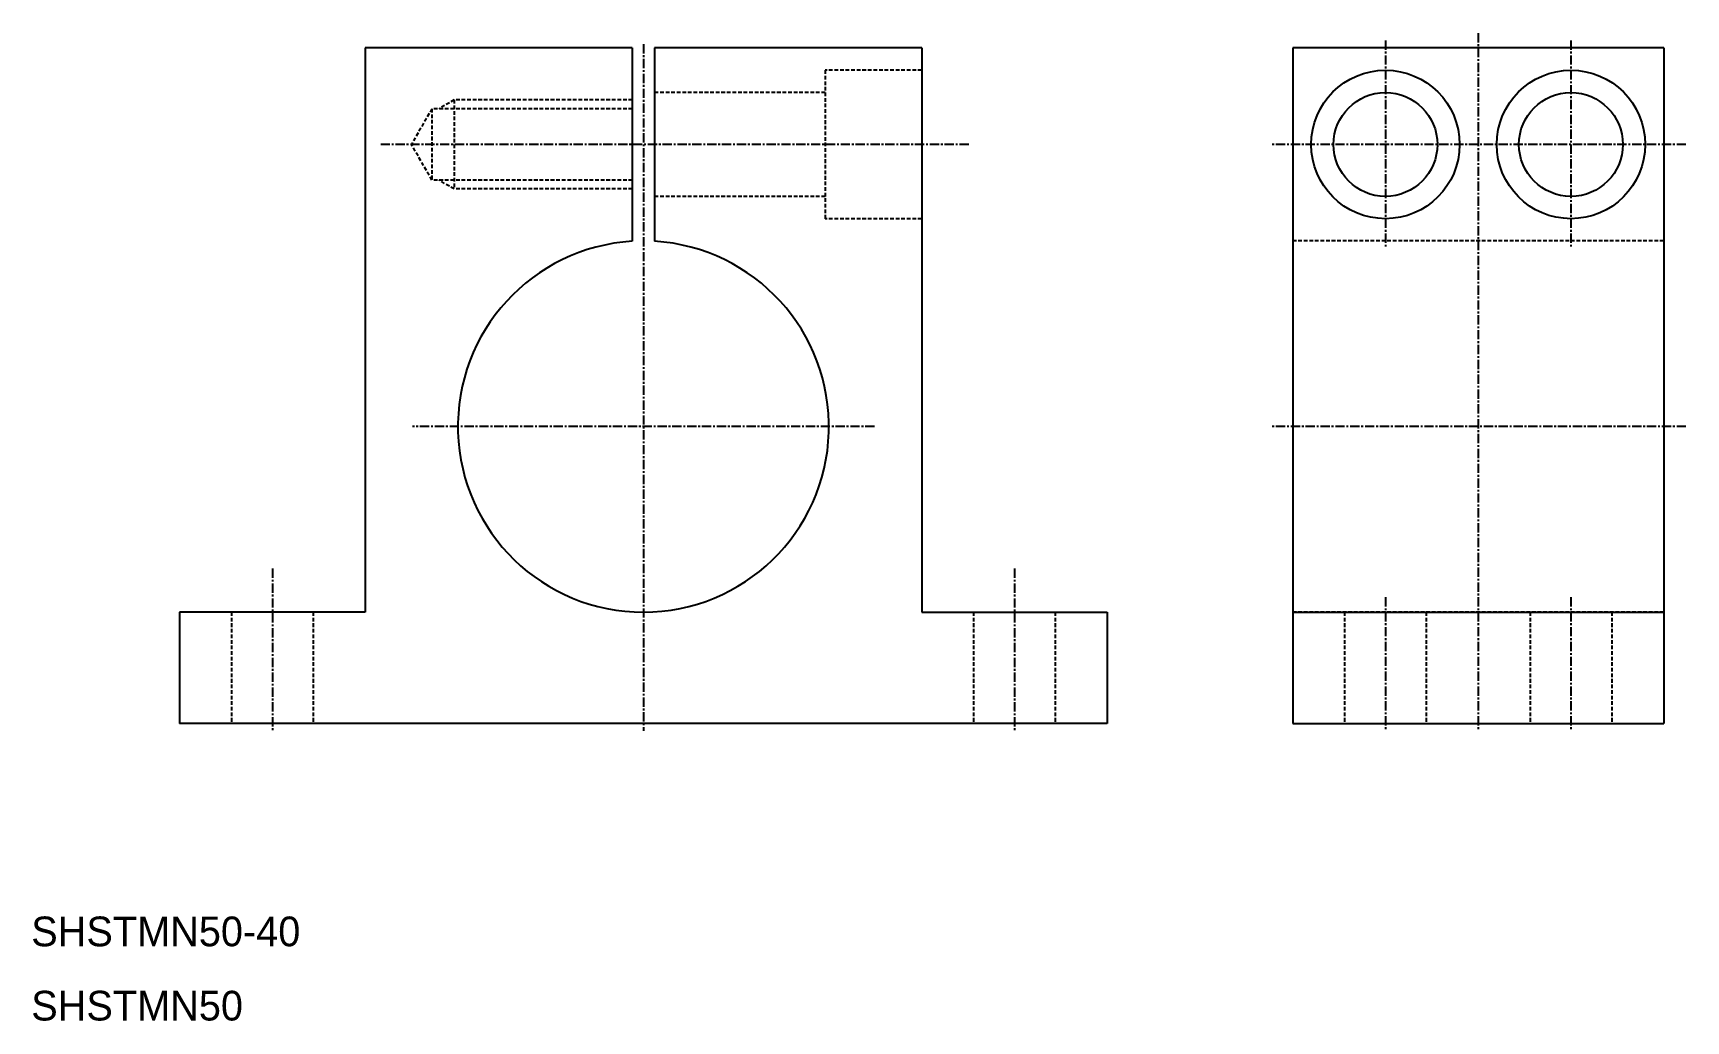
# Model space of a CAD drawing. Extents: x 10 to 233, y 10 to 143.
import ezdxf

# ---------------------------------------------------------------- set-up
doc = ezdxf.new("R2010")
doc.units = 0
doc.linetypes.add('CENTER', pattern=[2, 1.25, -0.25, 0.25, -0.25])
doc.linetypes.add('DASHED', pattern=[0.75, 0.5, -0.25])
doc.layers.get('0').update_dxf_attribs({"linetype": 'CONTINUOUS'})
doc.layers.add('CENTER', color=1, linetype='CENTER')

msp = doc.modelspace()

# ---------------------------------------------------------------- linework, layer by layer
at = {"color": 7, "linetype": 'CONTINUOUS'}
for p, q in [((91, 141), (55, 141)), ((55, 141), (55, 65)), ((91, 141), (91, 114.95)), ((130, 141), (94, 141)), ((94, 141), (94, 114.95)), ((130, 141), (130, 65)), ((230, 141), (180, 141)), ((180, 141), (180, 50)), ((230, 141), (230, 50)), ((55, 65), (30, 65)), ((30, 65), (30, 50)), ((130, 65), (155, 65)), ((155, 65), (155, 50)), ((180, 65), (230, 65)), ((30, 61.25), (30, 61.25)), ((30, 57.5), (30, 57.5)), ((155, 50), (30, 50)), ((180, 50), (230, 50))]:
    msp.add_line(p, q, dxfattribs=at)
at = {"color": 3, "linetype": 'DASHED'}
for p, q in [((130, 138), (117, 138)), ((117, 138), (117, 118)), ((67, 134), (64.92, 132.8)), ((91, 134), (67, 134)), ((67, 134), (67, 122)), ((117, 135), (94, 135)), ((64, 132.8), (61.23, 128)), ((91, 132.8), (64, 132.8)), ((64, 132.8), (64, 123.2)), ((64, 123.2), (61.23, 128)), ((91, 123.2), (64, 123.2)), ((67, 122), (64.92, 123.2)), ((91, 122), (67, 122)), ((117, 121), (94, 121)), ((130, 118), (117, 118)), ((230, 115), (180, 115)), ((37, 65), (37, 50)), ((48, 65), (48, 50)), ((137, 65), (137, 50)), ((148, 65), (148, 50)), ((230, 65), (180, 65)), ((187, 65), (187, 50)), ((198, 65), (198, 50)), ((212, 65), (212, 50)), ((223, 65), (223, 50))]:
    msp.add_line(p, q, dxfattribs=at)
at = {"color": 7, "linetype": 'CONTINUOUS'}
for centre, radius in [((192.5, 128), 10), ((217.5, 128), 10), ((192.5, 128), 7), ((217.5, 128), 7)]:
    msp.add_circle(centre, radius, dxfattribs=at)
msp.add_arc((92.5, 90), 25, 93.4398, 86.5602, dxfattribs=at)
at = {"layer": 'CENTER', "color": 1, "linetype": 'CENTER'}
for p, q in [((205, 143), (205, 49)), ((92.5, 141.51), (92.5, 49)), ((192.5, 142), (192.5, 114)), ((217.5, 142), (217.5, 114)), ((136.34, 128), (57.1, 128)), ((233, 128), (177, 128)), ((123.64, 90), (61.36, 90)), ((233, 90), (177, 90)), ((42.5, 70.86), (42.5, 49)), ((142.5, 70.86), (142.5, 49)), ((192.5, 67), (192.5, 49)), ((217.5, 67), (217.5, 49))]:
    msp.add_line(p, q, dxfattribs=at)

# ---------------------------------------------------------------- texts
at = {"color": 7, "linetype": 'CONTINUOUS'}
for s, p in [('SHSTMN50-40', (10, 20)), ('SHSTMN50', (10, 10))]:
    msp.add_text(s, height=4, dxfattribs=at).set_placement(p)

doc.saveas('drawing.dxf')
